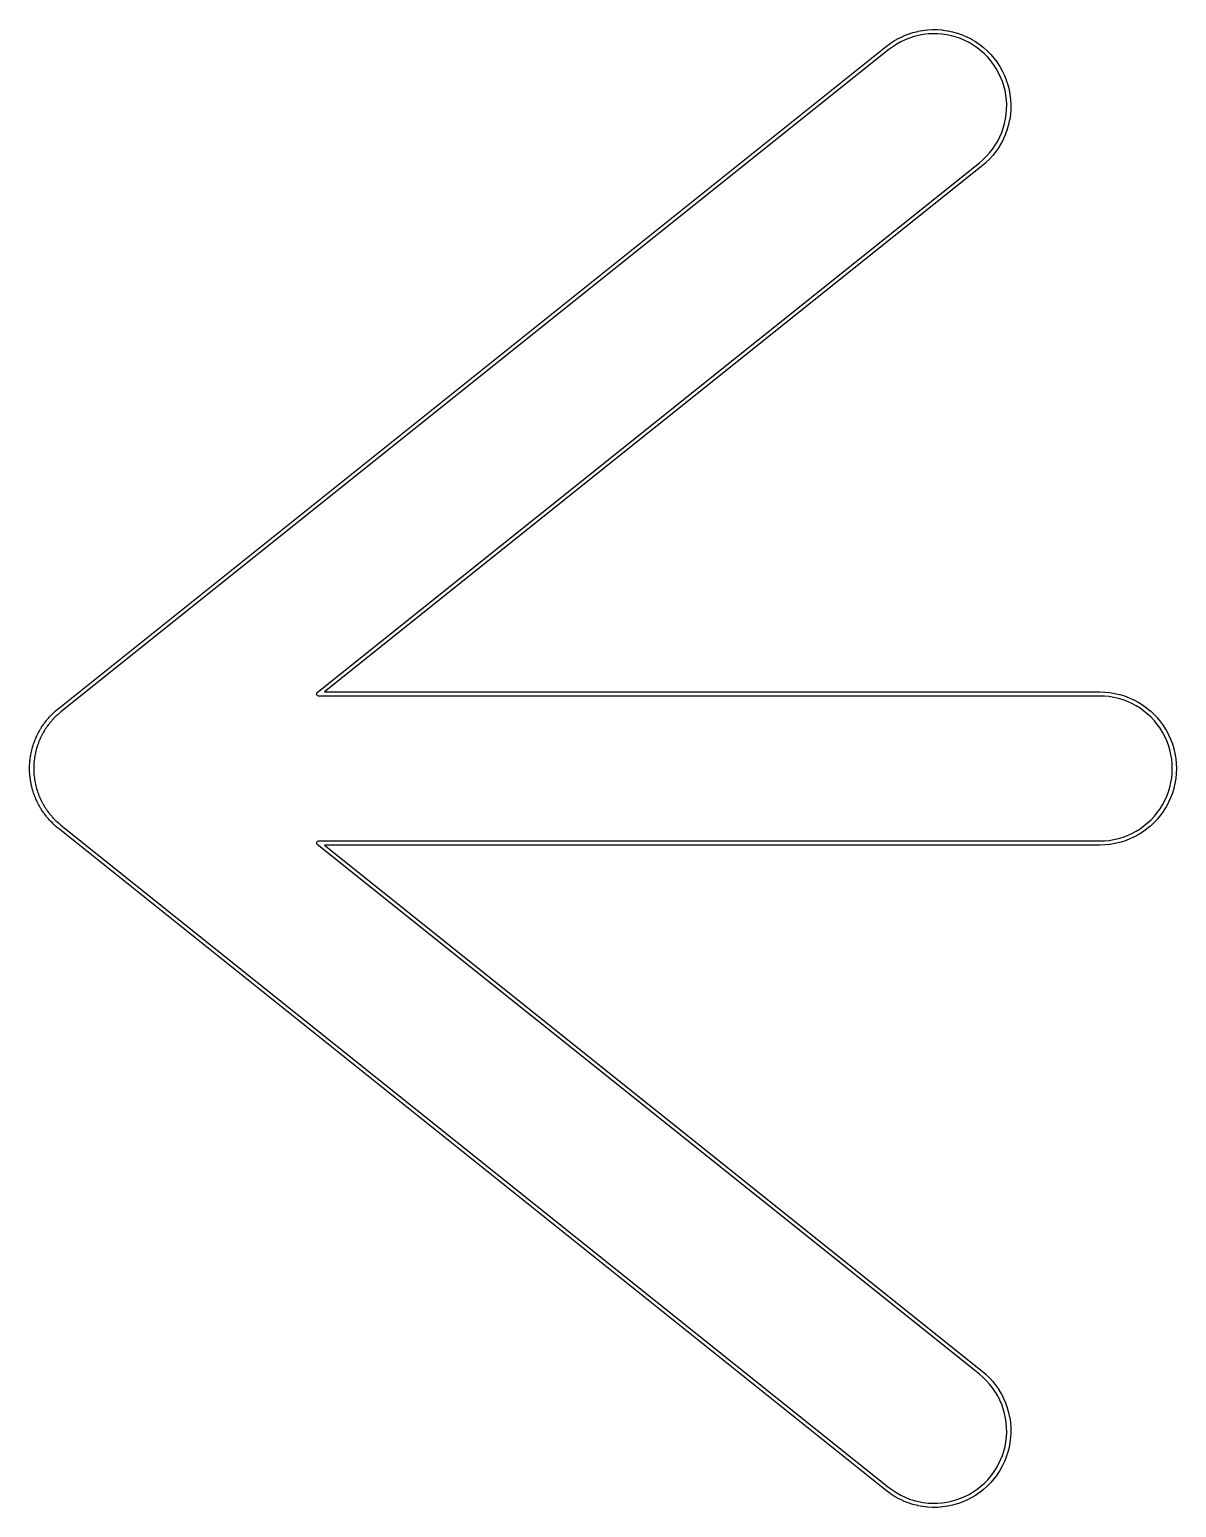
# Model space of a CAD drawing. Header units: inches. Extents: x 0.4 to 11.3, y -7.9 to -0.4.
# Drawn here: x 1.9534 to 2.226, y -2.9906 to -2.6393 of the extents above; entities that cross this region are included whole.
import ezdxf

# ---------------------------------------------------------------- set-up
doc = ezdxf.new("R2010")
doc.units = ezdxf.units.IN
doc.header["$MEASUREMENT"] = 0
doc.layers.add('Translucent', color=161, linetype='CONTINUOUS', true_color=0x5994dc)

msp = doc.modelspace()

# ---------------------------------------------------------------- linework, layer by layer
at = {"layer": 'Translucent', "linetype": 'CONTINUOUS'}
for p, q in [((2.158, -2.64254), (2.15897, -2.64191)), ((2.15897, -2.64191), (2.15899, -2.6419)), ((2.15899, -2.6419), (2.159, -2.64189)), ((2.159, -2.64189), (2.16001, -2.64132)), ((2.16048, -2.64219), (2.15949, -2.64274)), ((2.16001, -2.64132), (2.16002, -2.64132)), ((2.16002, -2.64132), (2.16004, -2.64131)), ((2.16004, -2.64131), (2.16108, -2.64081)), ((2.16149, -2.6417), (2.16048, -2.64219)), ((2.16108, -2.64081), (2.1611, -2.6408)), ((2.1611, -2.6408), (2.16111, -2.6408)), ((2.16111, -2.6408), (2.16219, -2.64037)), ((2.16254, -2.64129), (2.16149, -2.6417)), ((2.16219, -2.64037), (2.16221, -2.64036)), ((2.16221, -2.64036), (2.16222, -2.64035)), ((2.16222, -2.64035), (2.16332, -2.64)), ((2.16361, -2.64094), (2.16254, -2.64129)), ((2.16332, -2.64), (2.16334, -2.63999)), ((2.16334, -2.63999), (2.16335, -2.63999)), ((2.16335, -2.63999), (2.16448, -2.6397)), ((2.1647, -2.64066), (2.16361, -2.64094)), ((2.16448, -2.6397), (2.16449, -2.6397)), ((2.16449, -2.6397), (2.16451, -2.63969)), ((2.16451, -2.63969), (2.16565, -2.63948)), ((2.16581, -2.64045), (2.1647, -2.64066)), ((2.16565, -2.63948), (2.16566, -2.63948)), ((2.16566, -2.63948), (2.16568, -2.63948)), ((2.16568, -2.63948), (2.16683, -2.63934)), ((2.16693, -2.64032), (2.16581, -2.64045)), ((2.16683, -2.63934), (2.16685, -2.63934)), ((2.16685, -2.63934), (2.16686, -2.63934)), ((2.16686, -2.63934), (2.16802, -2.63928)), ((2.16806, -2.64026), (2.16693, -2.64032)), ((2.16802, -2.63928), (2.16804, -2.63928)), ((2.16804, -2.63928), (2.16805, -2.63928)), ((2.16805, -2.63928), (2.16921, -2.63929)), ((2.16918, -2.64027), (2.16806, -2.64026)), ((2.17031, -2.64036), (2.16918, -2.64027)), ((2.16921, -2.63929), (2.16923, -2.63929)), ((2.16923, -2.63929), (2.16924, -2.63929)), ((2.16924, -2.63929), (2.1704, -2.63938)), ((2.17142, -2.64052), (2.17031, -2.64036)), ((2.1704, -2.63938), (2.17042, -2.63939)), ((2.17042, -2.63939), (2.17043, -2.63939)), ((2.17043, -2.63939), (2.17158, -2.63955)), ((2.17253, -2.64076), (2.17142, -2.64052)), ((2.17158, -2.63955), (2.1716, -2.63956)), ((2.1716, -2.63956), (2.17161, -2.63956)), ((2.17161, -2.63956), (2.17275, -2.6398)), ((2.17361, -2.64106), (2.17253, -2.64076)), ((2.17275, -2.6398), (2.17276, -2.6398)), ((2.17276, -2.6398), (2.17278, -2.6398)), ((2.17278, -2.6398), (2.17389, -2.64012)), ((2.17467, -2.64144), (2.17361, -2.64106)), ((2.17389, -2.64012), (2.17391, -2.64013)), ((2.17391, -2.64013), (2.17392, -2.64013)), ((2.17392, -2.64013), (2.17502, -2.64051)), ((2.17571, -2.64188), (2.17467, -2.64144)), ((2.17502, -2.64051), (2.17503, -2.64052)), ((2.17503, -2.64052), (2.17505, -2.64053)), ((2.17505, -2.64053), (2.17611, -2.64098)), ((2.17671, -2.64239), (2.17571, -2.64188)), ((2.17611, -2.64098), (2.17613, -2.64099)), ((2.17613, -2.64099), (2.17614, -2.641)), ((2.17614, -2.641), (2.17717, -2.64152)), ((2.17717, -2.64152), (2.17719, -2.64153)), ((2.17719, -2.64153), (2.1772, -2.64154)), ((2.1772, -2.64154), (2.1782, -2.64213)), ((2.1782, -2.64213), (2.17821, -2.64214)), ((2.17821, -2.64214), (2.17823, -2.64215)), ((2.17823, -2.64215), (2.17918, -2.6428)), ((1.96018, -2.80074), (2.15703, -2.64326)), ((2.15764, -2.64403), (1.9608, -2.80151)), ((2.15703, -2.64326), (2.15704, -2.64326)), ((2.15704, -2.64325), (2.15797, -2.64256)), ((2.15704, -2.64326), (2.15704, -2.64325)), ((2.15855, -2.64336), (2.15764, -2.64403)), ((2.15797, -2.64256), (2.15799, -2.64255)), ((2.15799, -2.64255), (2.158, -2.64254)), ((2.15949, -2.64274), (2.15855, -2.64336)), ((2.17768, -2.64297), (2.17671, -2.64239)), ((2.17861, -2.64361), (2.17768, -2.64297)), ((2.1795, -2.6443), (2.17861, -2.64361)), ((2.17918, -2.6428), (2.17919, -2.64282)), ((2.17919, -2.64282), (2.17921, -2.64282)), ((2.17921, -2.64282), (2.18012, -2.64354)), ((2.18034, -2.64506), (2.1795, -2.6443)), ((2.18012, -2.64354), (2.18013, -2.64355)), ((2.18013, -2.64355), (2.18014, -2.64356)), ((2.18014, -2.64356), (2.18101, -2.64434)), ((2.18112, -2.64586), (2.18034, -2.64506)), ((2.18101, -2.64434), (2.18102, -2.64435)), ((2.18102, -2.64435), (2.18103, -2.64436)), ((2.18103, -2.64436), (2.18184, -2.64519)), ((2.18184, -2.64519), (2.18185, -2.6452)), ((2.18185, -2.6452), (2.18186, -2.64521)), ((2.18186, -2.64521), (2.18261, -2.64609)), ((2.18186, -2.64672), (2.18112, -2.64586)), ((2.18253, -2.64762), (2.18186, -2.64672)), ((2.18314, -2.64857), (2.18253, -2.64762)), ((2.18261, -2.64609), (2.18262, -2.64611)), ((2.18262, -2.64611), (2.18263, -2.64612)), ((2.18263, -2.64612), (2.18333, -2.64705)), ((2.1837, -2.64955), (2.18314, -2.64857)), ((2.18333, -2.64705), (2.18334, -2.64706)), ((2.18334, -2.64706), (2.18335, -2.64707)), ((2.18335, -2.64707), (2.18398, -2.64804)), ((2.18398, -2.64804), (2.18398, -2.64806)), ((2.18398, -2.64806), (2.184, -2.64807)), ((2.184, -2.64807), (2.18456, -2.64908)), ((2.18456, -2.64908), (2.18457, -2.6491)), ((2.18457, -2.6491), (2.18458, -2.64911)), ((2.18458, -2.64911), (2.18508, -2.65016)), ((2.18418, -2.65057), (2.1837, -2.64955)), ((2.1846, -2.65161), (2.18418, -2.65057)), ((2.18495, -2.65269), (2.1846, -2.65161)), ((2.18523, -2.65378), (2.18495, -2.65269)), ((2.18508, -2.65016), (2.18508, -2.65017)), ((2.18508, -2.65017), (2.18509, -2.65019)), ((2.18509, -2.65019), (2.18552, -2.65126)), ((2.18552, -2.65126), (2.18552, -2.65128)), ((2.18552, -2.65128), (2.18553, -2.65129)), ((2.18553, -2.65129), (2.18589, -2.6524)), ((2.18589, -2.6524), (2.18589, -2.65241)), ((2.18589, -2.65241), (2.1859, -2.65243)), ((2.1859, -2.65243), (2.18619, -2.65355)), ((2.18543, -2.65489), (2.18523, -2.65378)), ((2.18557, -2.65601), (2.18543, -2.65489)), ((2.18563, -2.65713), (2.18557, -2.65601)), ((2.18619, -2.65355), (2.18619, -2.65357)), ((2.18619, -2.65357), (2.18619, -2.65358)), ((2.18619, -2.65358), (2.1864, -2.65472)), ((2.1864, -2.65472), (2.1864, -2.65474)), ((2.1864, -2.65474), (2.18641, -2.65475)), ((2.18641, -2.65475), (2.18655, -2.65591)), ((2.18655, -2.65591), (2.18654, -2.65592)), ((2.18654, -2.65592), (2.18655, -2.65594)), ((2.18655, -2.65594), (2.18661, -2.6571)), ((2.18536, -2.6605), (2.18552, -2.65938)), ((2.18552, -2.65938), (2.18561, -2.65826)), ((2.18561, -2.65826), (2.18563, -2.65713)), ((2.1865, -2.65951), (2.18634, -2.66065)), ((2.18659, -2.65832), (2.1865, -2.65948)), ((2.1865, -2.65948), (2.1865, -2.65949)), ((2.1865, -2.65949), (2.1865, -2.65951)), ((2.1866, -2.65829), (2.18659, -2.6583)), ((2.18659, -2.6583), (2.18659, -2.65832)), ((2.18661, -2.65713), (2.1866, -2.65829)), ((2.18661, -2.6571), (2.18661, -2.65711)), ((2.18661, -2.65711), (2.18661, -2.65713)), ((2.18445, -2.66375), (2.18482, -2.66269)), ((2.18482, -2.66269), (2.18513, -2.6616)), ((2.18513, -2.6616), (2.18536, -2.6605)), ((2.18576, -2.663), (2.18537, -2.66409)), ((2.18577, -2.66297), (2.18576, -2.66298)), ((2.18576, -2.66298), (2.18576, -2.663)), ((2.18608, -2.66185), (2.18577, -2.66297)), ((2.18609, -2.66182), (2.18608, -2.66184)), ((2.18608, -2.66184), (2.18608, -2.66185)), ((2.18633, -2.66069), (2.18609, -2.66182)), ((2.18634, -2.66065), (2.18633, -2.66067)), ((2.18633, -2.66067), (2.18633, -2.66069)), ((2.18228, -2.66769), (2.18292, -2.66676)), ((2.18292, -2.66676), (2.18349, -2.66579)), ((2.18349, -2.66579), (2.184, -2.66478)), ((2.18435, -2.66628), (2.18376, -2.66727)), ((2.184, -2.66478), (2.18445, -2.66375)), ((2.18436, -2.66625), (2.18435, -2.66626)), ((2.18435, -2.66626), (2.18435, -2.66628)), ((2.18489, -2.66522), (2.18436, -2.66625)), ((2.1849, -2.66519), (2.18489, -2.6652)), ((2.18489, -2.6652), (2.18489, -2.66522)), ((2.18536, -2.66412), (2.1849, -2.66519)), ((2.18537, -2.66409), (2.18536, -2.66411)), ((2.18536, -2.66411), (2.18536, -2.66412)), ((2.17916, -2.67094), (2.18002, -2.6702)), ((2.18002, -2.6702), (2.18083, -2.66941)), ((2.18153, -2.6701), (2.1807, -2.67091)), ((2.18083, -2.66941), (2.18158, -2.66857)), ((2.18154, -2.67009), (2.18153, -2.6701)), ((2.18155, -2.67008), (2.18154, -2.67009)), ((2.18233, -2.66922), (2.18155, -2.67008)), ((2.18158, -2.66857), (2.18228, -2.66769)), ((2.18235, -2.66919), (2.18233, -2.6692)), ((2.18233, -2.6692), (2.18233, -2.66922)), ((2.18306, -2.66828), (2.18235, -2.66919)), ((2.18307, -2.66827), (2.18306, -2.66828)), ((2.18308, -2.66826), (2.18307, -2.66827)), ((2.18374, -2.6673), (2.18308, -2.66826)), ((2.18376, -2.66727), (2.18374, -2.66729)), ((2.18374, -2.66729), (2.18374, -2.6673)), ((2.02175, -2.79686), (2.17916, -2.67094)), ((2.17978, -2.6717), (2.02346, -2.79675)), ((2.17979, -2.67169), (2.17978, -2.6717)), ((2.18067, -2.67094), (2.17979, -2.67169)), ((2.17979, -2.67169), (2.17979, -2.67169)), ((2.18068, -2.67092), (2.18067, -2.67094)), ((2.1807, -2.67091), (2.18068, -2.67092)), ((2.02163, -2.79701), (2.02175, -2.79686)), ((2.02346, -2.79675), (2.20778, -2.79675)), ((2.20778, -2.79675), (2.20778, -2.79675)), ((2.20778, -2.79675), (2.20779, -2.79675)), ((2.20779, -2.79675), (2.20895, -2.79679)), ((2.20895, -2.79679), (2.20897, -2.79679)), ((2.20897, -2.79679), (2.20898, -2.79679)), ((2.20898, -2.79679), (2.21014, -2.79691)), ((2.21014, -2.79691), (2.21015, -2.79691)), ((2.21015, -2.79691), (2.21017, -2.79691)), ((2.21017, -2.79691), (2.21131, -2.7971)), ((2.02159, -2.79738), (2.02161, -2.79722)), ((2.02161, -2.7974), (2.02159, -2.79738)), ((2.02161, -2.79706), (2.02163, -2.79704)), ((2.02161, -2.79722), (2.02161, -2.79706)), ((2.02161, -2.79743), (2.02161, -2.7974)), ((2.02172, -2.79755), (2.02161, -2.79743)), ((2.02163, -2.79704), (2.02163, -2.79701)), ((2.02182, -2.79768), (2.02172, -2.79755)), ((2.02185, -2.79768), (2.02182, -2.79768)), ((2.02187, -2.7977), (2.02185, -2.79768)), ((2.02206, -2.79774), (2.02187, -2.7977)), ((2.20777, -2.79774), (2.02206, -2.79774)), ((2.2089, -2.79777), (2.20777, -2.79774)), ((2.21002, -2.79788), (2.2089, -2.79777)), ((2.21114, -2.79807), (2.21002, -2.79788)), ((2.21223, -2.79832), (2.21114, -2.79807)), ((2.21131, -2.7971), (2.21133, -2.7971)), ((2.21133, -2.7971), (2.21134, -2.79711)), ((2.21134, -2.79711), (2.21247, -2.79737)), ((2.21331, -2.79865), (2.21223, -2.79832)), ((2.21247, -2.79737), (2.21249, -2.79738)), ((2.21249, -2.79738), (2.2125, -2.79738)), ((2.2125, -2.79738), (2.21361, -2.79771)), ((2.21437, -2.79905), (2.21331, -2.79865)), ((2.21361, -2.79771), (2.21363, -2.79772)), ((2.21363, -2.79772), (2.21364, -2.79772)), ((2.21364, -2.79772), (2.21473, -2.79813)), ((2.21539, -2.79951), (2.21437, -2.79905)), ((2.21473, -2.79813), (2.21474, -2.79814)), ((2.21474, -2.79814), (2.21476, -2.79814)), ((2.21476, -2.79814), (2.21581, -2.79862)), ((2.21639, -2.80004), (2.21539, -2.79951)), ((2.21581, -2.79862), (2.21583, -2.79863)), ((2.21583, -2.79863), (2.21584, -2.79864)), ((2.21584, -2.79864), (2.21687, -2.79918)), ((2.21735, -2.80064), (2.21639, -2.80004)), ((2.21687, -2.79918), (2.21688, -2.79919)), ((2.21688, -2.79919), (2.21689, -2.7992)), ((2.21689, -2.7992), (2.21788, -2.79981)), ((2.21788, -2.79981), (2.21789, -2.79982)), ((2.21789, -2.79982), (2.21791, -2.79983)), ((2.21791, -2.79983), (2.21885, -2.80051)), ((1.9569, -2.80416), (1.95712, -2.80388)), ((1.95712, -2.80388), (1.95733, -2.8036)), ((1.95733, -2.8036), (1.95734, -2.80359)), ((1.95734, -2.80359), (1.95735, -2.80357)), ((1.95735, -2.80357), (1.95748, -2.80341)), ((1.95748, -2.80341), (1.95761, -2.80325)), ((1.95761, -2.80325), (1.95763, -2.80324)), ((1.95763, -2.80324), (1.95764, -2.80322)), ((1.95764, -2.80322), (1.95787, -2.80296)), ((1.95787, -2.80296), (1.9581, -2.80269)), ((1.9581, -2.80269), (1.95811, -2.80268)), ((1.95811, -2.80268), (1.95812, -2.80267)), ((1.95812, -2.80267), (1.95827, -2.80252)), ((1.95838, -2.80387), (1.95825, -2.80403)), ((1.95827, -2.80252), (1.95841, -2.80236)), ((1.95861, -2.80361), (1.95838, -2.80387)), ((1.95841, -2.80236), (1.95842, -2.80235)), ((1.95842, -2.80235), (1.95843, -2.80234)), ((1.95843, -2.80234), (1.95868, -2.80209)), ((1.95862, -2.8036), (1.95861, -2.80361)), ((1.95861, -2.80361), (1.95861, -2.80361)), ((1.95884, -2.80334), (1.95862, -2.8036)), ((1.95868, -2.80209), (1.95893, -2.80184)), ((1.95898, -2.8032), (1.95884, -2.80334)), ((1.95893, -2.80184), (1.95894, -2.80183)), ((1.95894, -2.80183), (1.95895, -2.80182)), ((1.95895, -2.80182), (1.95911, -2.80167)), ((1.95899, -2.80319), (1.95898, -2.8032)), ((1.95913, -2.80303), (1.95899, -2.80318)), ((1.95899, -2.80318), (1.95899, -2.80319)), ((1.95911, -2.80167), (1.95926, -2.80153)), ((1.95938, -2.80279), (1.95913, -2.80303)), ((1.95926, -2.80153), (1.95928, -2.80152)), ((1.95928, -2.80152), (1.95929, -2.80151)), ((1.95929, -2.80151), (1.95955, -2.80128)), ((1.95939, -2.80278), (1.95938, -2.80279)), ((1.95938, -2.80279), (1.95938, -2.80279)), ((1.95962, -2.80254), (1.95939, -2.80278)), ((1.95955, -2.80128), (1.95982, -2.80104)), ((1.95978, -2.8024), (1.95962, -2.80254)), ((1.95979, -2.80239), (1.95978, -2.80239)), ((1.95978, -2.80239), (1.95978, -2.8024)), ((1.95994, -2.80224), (1.95979, -2.80239)), ((1.95982, -2.80104), (1.95983, -2.80103)), ((1.95983, -2.80103), (1.95984, -2.80102)), ((1.95984, -2.80102), (1.96001, -2.80089)), ((1.9602, -2.80202), (1.95994, -2.80224)), ((1.96001, -2.80089), (1.96017, -2.80075)), ((1.96017, -2.80075), (1.96018, -2.80074)), ((1.96017, -2.80075), (1.96017, -2.80075)), ((1.96021, -2.80201), (1.9602, -2.80202)), ((1.9602, -2.80202), (1.9602, -2.80202)), ((1.96046, -2.80178), (1.96021, -2.80201)), ((1.96062, -2.80166), (1.96046, -2.80178)), ((1.96063, -2.80165), (1.96062, -2.80166)), ((1.96064, -2.80164), (1.96063, -2.80165)), ((1.9608, -2.80151), (1.96064, -2.80164)), ((2.21826, -2.8013), (2.21735, -2.80064)), ((2.21913, -2.80201), (2.21826, -2.8013)), ((2.21885, -2.80051), (2.21886, -2.80052)), ((2.21886, -2.80052), (2.21887, -2.80052)), ((2.21887, -2.80052), (2.21977, -2.80126)), ((2.21995, -2.80278), (2.21913, -2.80201)), ((2.21977, -2.80126), (2.21978, -2.80127)), ((2.21978, -2.80127), (2.21979, -2.80128)), ((2.21979, -2.80128), (2.22064, -2.80207)), ((2.22073, -2.8036), (2.21995, -2.80278)), ((2.22064, -2.80207), (2.22065, -2.80209)), ((2.22065, -2.80209), (2.22066, -2.8021)), ((2.22066, -2.8021), (2.22145, -2.80294)), ((2.22144, -2.80448), (2.22073, -2.8036)), ((2.22145, -2.80294), (2.22146, -2.80296)), ((2.22146, -2.80296), (2.22148, -2.80297)), ((2.22148, -2.80297), (2.22221, -2.80386)), ((2.22221, -2.80386), (2.22222, -2.80388)), ((2.22222, -2.80388), (2.22223, -2.80389)), ((2.22223, -2.80389), (2.22291, -2.80483)), ((1.95488, -2.80764), (1.95498, -2.80745)), ((1.95498, -2.80745), (1.95506, -2.80725)), ((1.95506, -2.80725), (1.95507, -2.80724)), ((1.95507, -2.80722), (1.95523, -2.80691)), ((1.95507, -2.80724), (1.95507, -2.80722)), ((1.95523, -2.80691), (1.95538, -2.80659)), ((1.95538, -2.80659), (1.95539, -2.80658)), ((1.95539, -2.80658), (1.9554, -2.80656)), ((1.9554, -2.80656), (1.9555, -2.80638)), ((1.9555, -2.80638), (1.9556, -2.80619)), ((1.9556, -2.80619), (1.95561, -2.80618)), ((1.95561, -2.80616), (1.95579, -2.80586)), ((1.95561, -2.80618), (1.95561, -2.80616)), ((1.95579, -2.80586), (1.95597, -2.80555)), ((1.95611, -2.80735), (1.95596, -2.80766)), ((1.95597, -2.80555), (1.95598, -2.80554)), ((1.95598, -2.80553), (1.9561, -2.80535)), ((1.95598, -2.80554), (1.95598, -2.80553)), ((1.9561, -2.80535), (1.95621, -2.80517)), ((1.95612, -2.80734), (1.95611, -2.80735)), ((1.95611, -2.80735), (1.95611, -2.80735)), ((1.95626, -2.80703), (1.95612, -2.80734)), ((1.95621, -2.80517), (1.95622, -2.80515)), ((1.95622, -2.80514), (1.95642, -2.80485)), ((1.95622, -2.80515), (1.95622, -2.80514)), ((1.95636, -2.80685), (1.95626, -2.80703)), ((1.95637, -2.80684), (1.95636, -2.80685)), ((1.95647, -2.80665), (1.95637, -2.80683)), ((1.95637, -2.80683), (1.95637, -2.80684)), ((1.95642, -2.80485), (1.95661, -2.80455)), ((1.95664, -2.80636), (1.95647, -2.80665)), ((1.95661, -2.80455), (1.95663, -2.80454)), ((1.95663, -2.80453), (1.95676, -2.80436)), ((1.95663, -2.80454), (1.95663, -2.80453)), ((1.95665, -2.80635), (1.95664, -2.80635)), ((1.95664, -2.80635), (1.95664, -2.80636)), ((1.95682, -2.80605), (1.95665, -2.80635)), ((1.95676, -2.80436), (1.95688, -2.80418)), ((1.95693, -2.80588), (1.95682, -2.80605)), ((1.95688, -2.80418), (1.95689, -2.80417)), ((1.95689, -2.80417), (1.9569, -2.80416)), ((1.95694, -2.80586), (1.95693, -2.80587)), ((1.95693, -2.80587), (1.95693, -2.80588)), ((1.95704, -2.80568), (1.95694, -2.80586)), ((1.95724, -2.8054), (1.95704, -2.80568)), ((1.95743, -2.8051), (1.95724, -2.80539)), ((1.95724, -2.80539), (1.95724, -2.8054)), ((1.95724, -2.8054), (1.95724, -2.8054)), ((1.95755, -2.80494), (1.95743, -2.8051)), ((1.95756, -2.80493), (1.95755, -2.80494)), ((1.95768, -2.80475), (1.95756, -2.80492)), ((1.95756, -2.80492), (1.95756, -2.80493)), ((1.95789, -2.80448), (1.95768, -2.80475)), ((1.9579, -2.80448), (1.95789, -2.80448)), ((1.95811, -2.8042), (1.9579, -2.80448)), ((1.9579, -2.80448), (1.9579, -2.80448)), ((1.95824, -2.80404), (1.95811, -2.8042)), ((1.95825, -2.80403), (1.95824, -2.80404)), ((1.95824, -2.80404), (1.95824, -2.80404)), ((2.2221, -2.80539), (2.22144, -2.80448)), ((2.22269, -2.80635), (2.2221, -2.80539)), ((2.22322, -2.80734), (2.22269, -2.80635)), ((2.22291, -2.80483), (2.22291, -2.80485)), ((2.22291, -2.80485), (2.22292, -2.80486)), ((2.22292, -2.80486), (2.22354, -2.80584)), ((2.22369, -2.80837), (2.22322, -2.80734)), ((2.22354, -2.80584), (2.22354, -2.80586)), ((2.22354, -2.80586), (2.22355, -2.80587)), ((2.22355, -2.80587), (2.2241, -2.80689)), ((2.2241, -2.80689), (2.2241, -2.80691)), ((2.2241, -2.80691), (2.22411, -2.80692)), ((2.22411, -2.80692), (2.22459, -2.80798)), ((1.95378, -2.81103), (1.95383, -2.81083)), ((1.95383, -2.81083), (1.95387, -2.81062)), ((1.95387, -2.81062), (1.95388, -2.81061)), ((1.95388, -2.81059), (1.95397, -2.81025)), ((1.95388, -2.81061), (1.95388, -2.81059)), ((1.95397, -2.81025), (1.95406, -2.80991)), ((1.95406, -2.80991), (1.95407, -2.80989)), ((1.95407, -2.80988), (1.95414, -2.80968)), ((1.95407, -2.80989), (1.95407, -2.80988)), ((1.95414, -2.80968), (1.95419, -2.80947)), ((1.95419, -2.80947), (1.9542, -2.80946)), ((1.9542, -2.80944), (1.95432, -2.80911)), ((1.9542, -2.80946), (1.9542, -2.80944)), ((1.95432, -2.80911), (1.95443, -2.80878)), ((1.95443, -2.80878), (1.95444, -2.80876)), ((1.95444, -2.80874), (1.95452, -2.80855)), ((1.95444, -2.80876), (1.95444, -2.80874)), ((1.95452, -2.80855), (1.95459, -2.80835)), ((1.95459, -2.80835), (1.9546, -2.80834)), ((1.9546, -2.80832), (1.95474, -2.80799)), ((1.9546, -2.80834), (1.9546, -2.80832)), ((1.95474, -2.80799), (1.95487, -2.80767)), ((1.95483, -2.81084), (1.95479, -2.81104)), ((1.95492, -2.81051), (1.95483, -2.81084)), ((1.95487, -2.80767), (1.95488, -2.80765)), ((1.95488, -2.80765), (1.95488, -2.80764)), ((1.95493, -2.8105), (1.95492, -2.8105)), ((1.95492, -2.8105), (1.95492, -2.81051)), ((1.95501, -2.81017), (1.95493, -2.8105)), ((1.95507, -2.80997), (1.95501, -2.81017)), ((1.95508, -2.80996), (1.95507, -2.80997)), ((1.95514, -2.80976), (1.95508, -2.80995)), ((1.95508, -2.80995), (1.95508, -2.80996)), ((1.95525, -2.80943), (1.95514, -2.80976)), ((1.95536, -2.80909), (1.95525, -2.80942)), ((1.95525, -2.80942), (1.95525, -2.80943)), ((1.95525, -2.80943), (1.95525, -2.80943)), ((1.95544, -2.8089), (1.95536, -2.80909)), ((1.95551, -2.80869), (1.95544, -2.80889)), ((1.95544, -2.80889), (1.95544, -2.80889)), ((1.95544, -2.80889), (1.95544, -2.8089)), ((1.95565, -2.80838), (1.95551, -2.80869)), ((1.95578, -2.80805), (1.95565, -2.80837)), ((1.95565, -2.80837), (1.95565, -2.80837)), ((1.95565, -2.80837), (1.95565, -2.80838)), ((1.95587, -2.80786), (1.95578, -2.80805)), ((1.95588, -2.80785), (1.95587, -2.80785)), ((1.95587, -2.80785), (1.95587, -2.80786)), ((1.95596, -2.80766), (1.95588, -2.80785)), ((2.22409, -2.80942), (2.22369, -2.80837)), ((2.22441, -2.8105), (2.22409, -2.80942)), ((2.22467, -2.8116), (2.22441, -2.8105)), ((2.22459, -2.80798), (2.2246, -2.80799)), ((2.2246, -2.80799), (2.2246, -2.80801)), ((2.2246, -2.80801), (2.22501, -2.80909)), ((2.22501, -2.80909), (2.22502, -2.80911)), ((2.22502, -2.80911), (2.22502, -2.80912)), ((2.22502, -2.80912), (2.22536, -2.81023)), ((2.22536, -2.81023), (2.22536, -2.81025)), ((2.22536, -2.81025), (2.22537, -2.81026)), ((2.22537, -2.81026), (2.22563, -2.81139)), ((1.95335, -2.81458), (1.95336, -2.81437)), ((1.95336, -2.81415), (1.95337, -2.81414)), ((1.95336, -2.81437), (1.95336, -2.81415)), ((1.95337, -2.81412), (1.95339, -2.81377)), ((1.95337, -2.81414), (1.95337, -2.81412)), ((1.95339, -2.81377), (1.95341, -2.81342)), ((1.95341, -2.81339), (1.95344, -2.81318)), ((1.95342, -2.8134), (1.95341, -2.81339)), ((1.95341, -2.81342), (1.95342, -2.8134)), ((1.95344, -2.81318), (1.95346, -2.81297)), ((1.95346, -2.81293), (1.95351, -2.81258)), ((1.95346, -2.81295), (1.95346, -2.81293)), ((1.95346, -2.81297), (1.95346, -2.81295)), ((1.95351, -2.81258), (1.95355, -2.81223)), ((1.95355, -2.81223), (1.95356, -2.81222)), ((1.95356, -2.8122), (1.9536, -2.812)), ((1.95356, -2.81222), (1.95356, -2.8122)), ((1.9536, -2.812), (1.95363, -2.81179)), ((1.95363, -2.81175), (1.9537, -2.81141)), ((1.95363, -2.81177), (1.95363, -2.81175)), ((1.95363, -2.81179), (1.95363, -2.81177)), ((1.9537, -2.81141), (1.95377, -2.81106)), ((1.95377, -2.81105), (1.95378, -2.81103)), ((1.95377, -2.81106), (1.95377, -2.81105)), ((1.95435, -2.81441), (1.95433, -2.81461)), ((1.95435, -2.81439), (1.95434, -2.8144)), ((1.95434, -2.8144), (1.95435, -2.81441)), ((1.95438, -2.81384), (1.95435, -2.81418)), ((1.95435, -2.81418), (1.95435, -2.81439)), ((1.95438, -2.81383), (1.95437, -2.81383)), ((1.95437, -2.81383), (1.95438, -2.81384)), ((1.95439, -2.81349), (1.95438, -2.81383)), ((1.95442, -2.81328), (1.95439, -2.81349)), ((1.95444, -2.81306), (1.95442, -2.81326)), ((1.95442, -2.81326), (1.95442, -2.81327)), ((1.95442, -2.81327), (1.95442, -2.81328)), ((1.95449, -2.81272), (1.95444, -2.81306)), ((1.95449, -2.81271), (1.95448, -2.81271)), ((1.95448, -2.81271), (1.95449, -2.81272)), ((1.95453, -2.81237), (1.95449, -2.81271)), ((1.95456, -2.81217), (1.95453, -2.81237)), ((1.95457, -2.81215), (1.95456, -2.81216)), ((1.95456, -2.81216), (1.95456, -2.81217)), ((1.9546, -2.81194), (1.95457, -2.81215)), ((1.95467, -2.81161), (1.9546, -2.81194)), ((1.95473, -2.81126), (1.95467, -2.8116)), ((1.95467, -2.8116), (1.95467, -2.8116)), ((1.95467, -2.8116), (1.95467, -2.81161)), ((1.95478, -2.81106), (1.95473, -2.81126)), ((1.95479, -2.81104), (1.95478, -2.81105)), ((1.95478, -2.81105), (1.95478, -2.81106)), ((2.22485, -2.81271), (2.22467, -2.8116)), ((2.22496, -2.81383), (2.22485, -2.81271)), ((2.225, -2.81496), (2.22496, -2.81383)), ((2.22563, -2.81139), (2.22563, -2.81141)), ((2.22563, -2.81141), (2.22564, -2.81142)), ((2.22564, -2.81142), (2.22583, -2.81257)), ((2.22583, -2.81257), (2.22583, -2.81258)), ((2.22583, -2.81258), (2.22583, -2.8126)), ((2.22583, -2.8126), (2.22594, -2.81375)), ((2.22594, -2.81375), (2.22594, -2.81377)), ((2.22594, -2.81377), (2.22595, -2.81379)), ((2.22595, -2.81379), (2.22598, -2.81494)), ((1.95335, -2.81459), (1.95335, -2.81458)), ((1.95335, -2.81461), (1.95335, -2.81459)), ((1.95335, -2.81496), (1.95335, -2.81461)), ((1.95335, -2.81531), (1.95335, -2.81496)), ((1.95335, -2.81533), (1.95335, -2.81531)), ((1.95335, -2.81535), (1.95335, -2.81533)), ((1.95336, -2.81556), (1.95335, -2.81535)), ((1.95336, -2.81577), (1.95336, -2.81556)), ((1.95337, -2.81578), (1.95336, -2.81577)), ((1.95337, -2.8158), (1.95337, -2.81578)), ((1.95339, -2.81615), (1.95337, -2.8158)), ((1.95341, -2.8165), (1.95339, -2.81615)), ((1.95342, -2.81652), (1.95341, -2.8165)), ((1.95341, -2.81654), (1.95342, -2.81652)), ((1.95344, -2.81674), (1.95341, -2.81654)), ((1.95346, -2.81696), (1.95344, -2.81674)), ((1.95346, -2.81697), (1.95346, -2.81696)), ((1.95346, -2.81699), (1.95346, -2.81697)), ((1.95351, -2.81734), (1.95346, -2.81699)), ((1.95355, -2.81769), (1.95351, -2.81734)), ((1.95356, -2.8177), (1.95355, -2.81769)), ((1.95356, -2.81772), (1.95356, -2.8177)), ((1.9536, -2.81793), (1.95356, -2.81772)), ((1.95363, -2.81813), (1.9536, -2.81793)), ((1.95433, -2.81461), (1.95434, -2.81495)), ((1.95434, -2.81497), (1.95433, -2.81531)), ((1.95433, -2.81531), (1.95435, -2.81551)), ((1.95434, -2.81495), (1.95434, -2.81496)), ((1.95434, -2.81496), (1.95434, -2.81497)), ((1.95435, -2.81551), (1.95434, -2.81552)), ((1.95434, -2.81552), (1.95435, -2.81553)), ((1.95435, -2.81553), (1.95435, -2.81574)), ((1.95435, -2.81574), (1.95438, -2.81608)), ((1.95438, -2.81608), (1.95437, -2.81609)), ((1.95437, -2.81609), (1.95438, -2.81609)), ((1.95438, -2.81609), (1.95439, -2.81643)), ((1.95439, -2.81643), (1.95442, -2.81664)), ((1.95442, -2.81664), (1.95442, -2.81665)), ((1.95442, -2.81665), (1.95442, -2.81666)), ((1.95442, -2.81666), (1.95444, -2.81686)), ((1.95444, -2.81686), (1.95449, -2.8172)), ((1.95449, -2.8172), (1.95448, -2.81721)), ((1.95448, -2.81721), (1.95449, -2.81721)), ((1.95449, -2.81721), (1.95453, -2.81755)), ((1.95453, -2.81755), (1.95456, -2.81776)), ((1.95456, -2.81776), (1.95456, -2.81777)), ((1.95456, -2.81777), (1.95457, -2.81778)), ((1.95457, -2.81778), (1.9546, -2.81798)), ((1.9546, -2.81798), (1.95467, -2.81831)), ((2.22467, -2.81832), (2.22485, -2.81721)), ((2.22485, -2.81721), (2.22496, -2.81609)), ((2.22496, -2.81609), (2.225, -2.81496)), ((2.22583, -2.81735), (2.22564, -2.8185)), ((2.22594, -2.81617), (2.22583, -2.81732)), ((2.22583, -2.81732), (2.22583, -2.81734)), ((2.22583, -2.81734), (2.22583, -2.81735)), ((2.22595, -2.81614), (2.22594, -2.81615)), ((2.22594, -2.81615), (2.22594, -2.81617)), ((2.22598, -2.81498), (2.22595, -2.81614)), ((2.22598, -2.81494), (2.22598, -2.81496)), ((2.22598, -2.81496), (2.22598, -2.81498)), ((1.95363, -2.81815), (1.95363, -2.81813)), ((1.95363, -2.81817), (1.95363, -2.81815)), ((1.9537, -2.81851), (1.95363, -2.81817)), ((1.95377, -2.81886), (1.9537, -2.81851)), ((1.95377, -2.81887), (1.95377, -2.81886)), ((1.95378, -2.81889), (1.95377, -2.81887)), ((1.95383, -2.81909), (1.95378, -2.81889)), ((1.95387, -2.8193), (1.95383, -2.81909)), ((1.95388, -2.81932), (1.95387, -2.8193)), ((1.95388, -2.81933), (1.95388, -2.81932)), ((1.95397, -2.81967), (1.95388, -2.81933)), ((1.95406, -2.82001), (1.95397, -2.81967)), ((1.95407, -2.82003), (1.95406, -2.82001)), ((1.95407, -2.82004), (1.95407, -2.82003)), ((1.95414, -2.82024), (1.95407, -2.82004)), ((1.95419, -2.82045), (1.95414, -2.82024)), ((1.9542, -2.82046), (1.95419, -2.82045)), ((1.9542, -2.82048), (1.9542, -2.82046)), ((1.95432, -2.82081), (1.9542, -2.82048)), ((1.95443, -2.82115), (1.95432, -2.82081)), ((1.95444, -2.82116), (1.95443, -2.82115)), ((1.95444, -2.82118), (1.95444, -2.82116)), ((1.95452, -2.82137), (1.95444, -2.82118)), ((1.95459, -2.82157), (1.95452, -2.82137)), ((1.95467, -2.81831), (1.95467, -2.81832)), ((1.95467, -2.81832), (1.95467, -2.81833)), ((1.95467, -2.81833), (1.95473, -2.81866)), ((1.95473, -2.81866), (1.95478, -2.81886)), ((1.95478, -2.81886), (1.95478, -2.81887)), ((1.95478, -2.81887), (1.95479, -2.81888)), ((1.95479, -2.81888), (1.95483, -2.81908)), ((1.95483, -2.81908), (1.95492, -2.81941)), ((1.95492, -2.81941), (1.95492, -2.81942)), ((1.95492, -2.81942), (1.95493, -2.81942)), ((1.95493, -2.81942), (1.95501, -2.81975)), ((1.95501, -2.81975), (1.95507, -2.81995)), ((1.95507, -2.81995), (1.95508, -2.81996)), ((1.95508, -2.81996), (1.95508, -2.81997)), ((1.95508, -2.81997), (1.95514, -2.82017)), ((1.95514, -2.82017), (1.95525, -2.82049)), ((1.95525, -2.82049), (1.95525, -2.82049)), ((1.95525, -2.82049), (1.95525, -2.8205)), ((1.95525, -2.8205), (1.95536, -2.82083)), ((1.95536, -2.82083), (1.95544, -2.82102)), ((1.95544, -2.82102), (1.95544, -2.82103)), ((1.95544, -2.82103), (1.95544, -2.82104)), ((1.95544, -2.82104), (1.95551, -2.82123)), ((1.95551, -2.82123), (1.95565, -2.82154)), ((2.22369, -2.82155), (2.22409, -2.8205)), ((2.22409, -2.8205), (2.22441, -2.81942)), ((2.22441, -2.81942), (2.22467, -2.81832)), ((2.22501, -2.82083), (2.2246, -2.82191)), ((2.22502, -2.82081), (2.22501, -2.82083)), ((2.22536, -2.81969), (2.22502, -2.8208)), ((2.22502, -2.8208), (2.22502, -2.82081)), ((2.22537, -2.81966), (2.22536, -2.81967)), ((2.22536, -2.81967), (2.22536, -2.81969)), ((2.22563, -2.81853), (2.22537, -2.81966)), ((2.22564, -2.8185), (2.22563, -2.81851)), ((2.22563, -2.81851), (2.22563, -2.81853)), ((1.9546, -2.82159), (1.95459, -2.82157)), ((1.9546, -2.8216), (1.9546, -2.82159)), ((1.95474, -2.82193), (1.9546, -2.8216)), ((1.95487, -2.82225), (1.95474, -2.82193)), ((1.95488, -2.82227), (1.95487, -2.82225)), ((1.95488, -2.82228), (1.95488, -2.82227)), ((1.95497, -2.82247), (1.95488, -2.82228)), ((1.95506, -2.82267), (1.95497, -2.82247)), ((1.95507, -2.82268), (1.95506, -2.82267)), ((1.95507, -2.8227), (1.95507, -2.82268)), ((1.95523, -2.82301), (1.95507, -2.8227)), ((1.95538, -2.82333), (1.95523, -2.82301)), ((1.95539, -2.82334), (1.95538, -2.82333)), ((1.9554, -2.82336), (1.95539, -2.82334)), ((1.9555, -2.82354), (1.9554, -2.82336)), ((1.9556, -2.82373), (1.9555, -2.82354)), ((1.95561, -2.82374), (1.9556, -2.82373)), ((1.95561, -2.82376), (1.95561, -2.82374)), ((1.95579, -2.82406), (1.95561, -2.82376)), ((1.95565, -2.82154), (1.95565, -2.82155)), ((1.95565, -2.82155), (1.95565, -2.82155)), ((1.95565, -2.82155), (1.95578, -2.82187)), ((1.95578, -2.82187), (1.95587, -2.82206)), ((1.95597, -2.82437), (1.95579, -2.82406)), ((1.95587, -2.82206), (1.95587, -2.82207)), ((1.95587, -2.82207), (1.95588, -2.82208)), ((1.95588, -2.82208), (1.95596, -2.82226)), ((1.95596, -2.82226), (1.95611, -2.82257)), ((1.95598, -2.82438), (1.95597, -2.82437)), ((1.95598, -2.8244), (1.95598, -2.82438)), ((1.9561, -2.82457), (1.95598, -2.8244)), ((1.95621, -2.82475), (1.9561, -2.82457)), ((1.95611, -2.82257), (1.95611, -2.82258)), ((1.95611, -2.82258), (1.95612, -2.82258)), ((1.95612, -2.82258), (1.95626, -2.82289)), ((1.95622, -2.82477), (1.95621, -2.82475)), ((1.95622, -2.82478), (1.95622, -2.82477)), ((1.95642, -2.82507), (1.95622, -2.82478)), ((1.95626, -2.82289), (1.95636, -2.82307)), ((1.95636, -2.82307), (1.95637, -2.82308)), ((1.95637, -2.82308), (1.95637, -2.82309)), ((1.95637, -2.82309), (1.95647, -2.82327)), ((1.95647, -2.82327), (1.95664, -2.82356)), ((1.95664, -2.82356), (1.95664, -2.82357)), ((1.95664, -2.82357), (1.95665, -2.82357)), ((1.95665, -2.82357), (1.95682, -2.82387)), ((1.95682, -2.82387), (1.95693, -2.82404)), ((1.95693, -2.82404), (1.95693, -2.82405)), ((1.95693, -2.82405), (1.95694, -2.82406)), ((1.95694, -2.82406), (1.95704, -2.82424)), ((1.95704, -2.82424), (1.95724, -2.82452)), ((1.95724, -2.82452), (1.95724, -2.82453)), ((1.95724, -2.82453), (1.95724, -2.82453)), ((1.95724, -2.82453), (1.95743, -2.82482)), ((1.95743, -2.82482), (1.95755, -2.82498)), ((1.95755, -2.82498), (1.95756, -2.82499)), ((1.95756, -2.82499), (1.95756, -2.825)), ((1.95756, -2.825), (1.95768, -2.82517)), ((2.22144, -2.82545), (2.2221, -2.82453)), ((2.2221, -2.82453), (2.22269, -2.82357)), ((2.22269, -2.82357), (2.22322, -2.82258)), ((2.22354, -2.82408), (2.22292, -2.82506)), ((2.22322, -2.82258), (2.22369, -2.82155)), ((2.22355, -2.82405), (2.22354, -2.82406)), ((2.22354, -2.82406), (2.22354, -2.82408)), ((2.2241, -2.82303), (2.22355, -2.82405)), ((2.22411, -2.823), (2.2241, -2.82301)), ((2.2241, -2.82301), (2.2241, -2.82303)), ((2.22459, -2.82194), (2.22411, -2.823)), ((2.2246, -2.82193), (2.22459, -2.82194)), ((2.2246, -2.82191), (2.2246, -2.82193)), ((1.95661, -2.82537), (1.95642, -2.82507)), ((1.95663, -2.82538), (1.95661, -2.82537)), ((1.95663, -2.82539), (1.95663, -2.82538)), ((1.95676, -2.82556), (1.95663, -2.82539)), ((1.95688, -2.82574), (1.95676, -2.82556)), ((1.95689, -2.82575), (1.95688, -2.82574)), ((1.9569, -2.82576), (1.95689, -2.82575)), ((1.95712, -2.82604), (1.9569, -2.82576)), ((1.95733, -2.82632), (1.95712, -2.82604)), ((1.95734, -2.82633), (1.95733, -2.82632)), ((1.95735, -2.82635), (1.95734, -2.82633)), ((1.95748, -2.82651), (1.95735, -2.82635)), ((1.95761, -2.82667), (1.95748, -2.82651)), ((1.95763, -2.82668), (1.95761, -2.82667)), ((1.95764, -2.8267), (1.95763, -2.82668)), ((1.95787, -2.82696), (1.95764, -2.8267)), ((1.95768, -2.82517), (1.95789, -2.82544)), ((1.9581, -2.82723), (1.95787, -2.82696)), ((1.95789, -2.82544), (1.9579, -2.82544)), ((1.9579, -2.82544), (1.9579, -2.82545)), ((1.9579, -2.82545), (1.95811, -2.82572)), ((1.95811, -2.82724), (1.9581, -2.82723)), ((1.95811, -2.82572), (1.95824, -2.82588)), ((1.95812, -2.82725), (1.95811, -2.82724)), ((1.95827, -2.8274), (1.95812, -2.82725)), ((1.95824, -2.82588), (1.95824, -2.82589)), ((1.95824, -2.82589), (1.95825, -2.82589)), ((1.95825, -2.82589), (1.95838, -2.82605)), ((1.95841, -2.82756), (1.95827, -2.8274)), ((1.95838, -2.82605), (1.95861, -2.82631)), ((1.95842, -2.82757), (1.95841, -2.82756)), ((1.95843, -2.82758), (1.95842, -2.82757)), ((1.95869, -2.82783), (1.95843, -2.82758)), ((1.95861, -2.82631), (1.95861, -2.82631)), ((1.95861, -2.82631), (1.95862, -2.82632)), ((1.95862, -2.82632), (1.95884, -2.82658)), ((1.95893, -2.82808), (1.95869, -2.82783)), ((1.95884, -2.82658), (1.95898, -2.82672)), ((1.95894, -2.82809), (1.95893, -2.82808)), ((1.95895, -2.8281), (1.95894, -2.82809)), ((1.95911, -2.82825), (1.95895, -2.8281)), ((1.95898, -2.82672), (1.95899, -2.82673)), ((1.95899, -2.82673), (1.95899, -2.82674)), ((1.95899, -2.82674), (1.95913, -2.82689)), ((1.95926, -2.82839), (1.95911, -2.82825)), ((1.95913, -2.82689), (1.95938, -2.82713)), ((1.95928, -2.8284), (1.95926, -2.82839)), ((1.95929, -2.82842), (1.95928, -2.8284)), ((1.95955, -2.82864), (1.95929, -2.82842)), ((1.95938, -2.82713), (1.95938, -2.82714)), ((1.95938, -2.82714), (1.95939, -2.82714)), ((1.95939, -2.82714), (1.95962, -2.82738)), ((1.95962, -2.82738), (1.95978, -2.82752)), ((1.95978, -2.82752), (1.95978, -2.82753)), ((1.95978, -2.82753), (1.95979, -2.82753)), ((1.95979, -2.82753), (1.95994, -2.82768)), ((1.95994, -2.82768), (1.9602, -2.8279)), ((1.9602, -2.8279), (1.9602, -2.82791)), ((1.9602, -2.82791), (1.96021, -2.82791)), ((1.96021, -2.82791), (1.96046, -2.82814)), ((1.96046, -2.82814), (1.96062, -2.82826)), ((1.96062, -2.82826), (1.96063, -2.82827)), ((1.96063, -2.82827), (1.96064, -2.82828)), ((1.96064, -2.82828), (1.9608, -2.82842)), ((1.9608, -2.82842), (2.15764, -2.98589)), ((2.21826, -2.82863), (2.21913, -2.82791)), ((2.21913, -2.82791), (2.21995, -2.82714)), ((2.22064, -2.82785), (2.21979, -2.82864)), ((2.21995, -2.82714), (2.22073, -2.82632)), ((2.22065, -2.82783), (2.22064, -2.82785)), ((2.22066, -2.82782), (2.22065, -2.82783)), ((2.22145, -2.82698), (2.22066, -2.82782)), ((2.22073, -2.82632), (2.22144, -2.82545)), ((2.22146, -2.82696), (2.22145, -2.82698)), ((2.22148, -2.82695), (2.22146, -2.82696)), ((2.22221, -2.82606), (2.22148, -2.82695)), ((2.22222, -2.82604), (2.22221, -2.82606)), ((2.22223, -2.82603), (2.22222, -2.82604)), ((2.22291, -2.82509), (2.22223, -2.82603)), ((2.22292, -2.82506), (2.22291, -2.82508)), ((2.22291, -2.82508), (2.22291, -2.82509)), ((1.95982, -2.82888), (1.95955, -2.82864)), ((1.95983, -2.82889), (1.95982, -2.82888)), ((1.95984, -2.8289), (1.95983, -2.82889)), ((1.96001, -2.82903), (1.95984, -2.8289)), ((1.96017, -2.82917), (1.96001, -2.82903)), ((1.96018, -2.82918), (1.96017, -2.82917)), ((1.96017, -2.82917), (1.96017, -2.82917)), ((2.15703, -2.98666), (1.96018, -2.82918)), ((2.2089, -2.83215), (2.21002, -2.83204)), ((2.21002, -2.83204), (2.21114, -2.83185)), ((2.21114, -2.83185), (2.21223, -2.8316)), ((2.21223, -2.8316), (2.21331, -2.83127)), ((2.21331, -2.83127), (2.21437, -2.83087)), ((2.21473, -2.83179), (2.21364, -2.8322)), ((2.21437, -2.83087), (2.21539, -2.83041)), ((2.21474, -2.83178), (2.21473, -2.83179)), ((2.21476, -2.83178), (2.21474, -2.83178)), ((2.21581, -2.8313), (2.21476, -2.83178)), ((2.21539, -2.83041), (2.21639, -2.82988)), ((2.21583, -2.83129), (2.21581, -2.8313)), ((2.21584, -2.83128), (2.21583, -2.83129)), ((2.21687, -2.83074), (2.21584, -2.83128)), ((2.21639, -2.82988), (2.21734, -2.82928)), ((2.21688, -2.83073), (2.21687, -2.83074)), ((2.21689, -2.83072), (2.21688, -2.83073)), ((2.21788, -2.83011), (2.21689, -2.83072)), ((2.21734, -2.82928), (2.21826, -2.82863)), ((2.21789, -2.8301), (2.21788, -2.83011)), ((2.21791, -2.83009), (2.21789, -2.8301)), ((2.21885, -2.82942), (2.21791, -2.83009)), ((2.21886, -2.8294), (2.21885, -2.82942)), ((2.21887, -2.8294), (2.21886, -2.8294)), ((2.21977, -2.82866), (2.21887, -2.8294)), ((2.21978, -2.82865), (2.21977, -2.82866)), ((2.21979, -2.82864), (2.21978, -2.82865)), ((2.02159, -2.83254), (2.02161, -2.83252)), ((2.02161, -2.8327), (2.02159, -2.83254)), ((2.02161, -2.83249), (2.02172, -2.83237)), ((2.02161, -2.83252), (2.02161, -2.83249)), ((2.02161, -2.83287), (2.02161, -2.8327)), ((2.02163, -2.83289), (2.02161, -2.83287)), ((2.02163, -2.83291), (2.02163, -2.83289)), ((2.02175, -2.83306), (2.02163, -2.83291)), ((2.02172, -2.83237), (2.02182, -2.83225)), ((2.17916, -2.95899), (2.02175, -2.83306)), ((2.02182, -2.83225), (2.02185, -2.83224)), ((2.02185, -2.83224), (2.02187, -2.83222)), ((2.02187, -2.83222), (2.02206, -2.83219)), ((2.02206, -2.83219), (2.20777, -2.83219)), ((2.20778, -2.83317), (2.02346, -2.83317)), ((2.02346, -2.83317), (2.17978, -2.95822)), ((2.20777, -2.83219), (2.2089, -2.83215)), ((2.20779, -2.83317), (2.20778, -2.83317)), ((2.20778, -2.83317), (2.20778, -2.83317)), ((2.20895, -2.83313), (2.20779, -2.83317)), ((2.20897, -2.83313), (2.20895, -2.83313)), ((2.20898, -2.83313), (2.20897, -2.83313)), ((2.21014, -2.83302), (2.20898, -2.83313)), ((2.21015, -2.83301), (2.21014, -2.83302)), ((2.21017, -2.83301), (2.21015, -2.83301)), ((2.21131, -2.83282), (2.21017, -2.83301)), ((2.21133, -2.83282), (2.21131, -2.83282)), ((2.21134, -2.83282), (2.21133, -2.83282)), ((2.21247, -2.83255), (2.21134, -2.83282)), ((2.21249, -2.83255), (2.21247, -2.83255)), ((2.2125, -2.83254), (2.21249, -2.83255)), ((2.21361, -2.83221), (2.2125, -2.83254)), ((2.21363, -2.8322), (2.21361, -2.83221)), ((2.21364, -2.8322), (2.21363, -2.8322)), ((2.17978, -2.95822), (2.17979, -2.95823)), ((2.17979, -2.95823), (2.17979, -2.95823)), ((2.17979, -2.95823), (2.18067, -2.95899)), ((2.18002, -2.95972), (2.17916, -2.95899)), ((2.18083, -2.96051), (2.18002, -2.95972)), ((2.18067, -2.95899), (2.18068, -2.959)), ((2.18068, -2.959), (2.1807, -2.95901)), ((2.1807, -2.95901), (2.18153, -2.95982)), ((2.18158, -2.96135), (2.18083, -2.96051)), ((2.18153, -2.95982), (2.18154, -2.95983)), ((2.18154, -2.95983), (2.18155, -2.95984)), ((2.18155, -2.95984), (2.18233, -2.9607)), ((2.18228, -2.96223), (2.18158, -2.96135)), ((2.18233, -2.9607), (2.18233, -2.96072)), ((2.18233, -2.96072), (2.18235, -2.96073)), ((2.18235, -2.96073), (2.18306, -2.96164)), ((2.18306, -2.96164), (2.18307, -2.96165)), ((2.18307, -2.96165), (2.18308, -2.96166)), ((2.18308, -2.96166), (2.18374, -2.96262)), ((2.18292, -2.96316), (2.18228, -2.96223)), ((2.18349, -2.96413), (2.18292, -2.96316)), ((2.184, -2.96514), (2.18349, -2.96413)), ((2.18374, -2.96262), (2.18374, -2.96263)), ((2.18374, -2.96263), (2.18376, -2.96265)), ((2.18376, -2.96265), (2.18435, -2.96364)), ((2.18445, -2.96617), (2.184, -2.96514)), ((2.18435, -2.96364), (2.18435, -2.96366)), ((2.18435, -2.96366), (2.18436, -2.96367)), ((2.18436, -2.96367), (2.18489, -2.96471)), ((2.18489, -2.96471), (2.18489, -2.96472)), ((2.18489, -2.96472), (2.1849, -2.96473)), ((2.1849, -2.96473), (2.18536, -2.9658)), ((2.18482, -2.96724), (2.18445, -2.96617)), ((2.18513, -2.96832), (2.18482, -2.96724)), ((2.18536, -2.96942), (2.18513, -2.96832)), ((2.18536, -2.9658), (2.18536, -2.96582)), ((2.18536, -2.96582), (2.18537, -2.96583)), ((2.18537, -2.96583), (2.18576, -2.96692)), ((2.18576, -2.96692), (2.18576, -2.96694)), ((2.18576, -2.96694), (2.18577, -2.96695)), ((2.18577, -2.96695), (2.18608, -2.96807)), ((2.18608, -2.96807), (2.18608, -2.96809)), ((2.18608, -2.96809), (2.18609, -2.9681)), ((2.18609, -2.9681), (2.18633, -2.96924)), ((2.18552, -2.97054), (2.18536, -2.96942)), ((2.18561, -2.97166), (2.18552, -2.97054)), ((2.18563, -2.97279), (2.18561, -2.97166)), ((2.18633, -2.96924), (2.18633, -2.96925)), ((2.18633, -2.96925), (2.18634, -2.96927)), ((2.18634, -2.96927), (2.1865, -2.97041)), ((2.1865, -2.97041), (2.1865, -2.97043)), ((2.1865, -2.97043), (2.1865, -2.97045)), ((2.1865, -2.97045), (2.18659, -2.9716)), ((2.18659, -2.9716), (2.18659, -2.97162)), ((2.18659, -2.97162), (2.1866, -2.97163)), ((2.1866, -2.97163), (2.18661, -2.97279)), ((2.18523, -2.97614), (2.18543, -2.97503)), ((2.18543, -2.97503), (2.18557, -2.97392)), ((2.18557, -2.97392), (2.18563, -2.97279)), ((2.1864, -2.9752), (2.18619, -2.97634)), ((2.18641, -2.97517), (2.1864, -2.97518)), ((2.1864, -2.97518), (2.1864, -2.9752)), ((2.18655, -2.97402), (2.18641, -2.97517)), ((2.18655, -2.97398), (2.18654, -2.974)), ((2.18654, -2.974), (2.18655, -2.97402)), ((2.18661, -2.97283), (2.18655, -2.97398)), ((2.18661, -2.97279), (2.18661, -2.97281)), ((2.18661, -2.97281), (2.18661, -2.97283)), ((2.1837, -2.98037), (2.18418, -2.97935)), ((2.18418, -2.97935), (2.1846, -2.97831)), ((2.1846, -2.97831), (2.18495, -2.97723)), ((2.18495, -2.97723), (2.18523, -2.97614)), ((2.18552, -2.97866), (2.18509, -2.97973)), ((2.18553, -2.97863), (2.18552, -2.97864)), ((2.18552, -2.97864), (2.18552, -2.97866)), ((2.18589, -2.97752), (2.18553, -2.97863)), ((2.1859, -2.97749), (2.18589, -2.97751)), ((2.18589, -2.97751), (2.18589, -2.97752)), ((2.18619, -2.97637), (2.1859, -2.97749)), ((2.18619, -2.97634), (2.18619, -2.97635)), ((2.18619, -2.97635), (2.18619, -2.97637)), ((2.18186, -2.9832), (2.18253, -2.9823)), ((2.18253, -2.9823), (2.18314, -2.98135)), ((2.18333, -2.98287), (2.18263, -2.9838)), ((2.18314, -2.98135), (2.1837, -2.98037)), ((2.18334, -2.98286), (2.18333, -2.98287)), ((2.18335, -2.98285), (2.18334, -2.98286)), ((2.18398, -2.98188), (2.18335, -2.98285)), ((2.184, -2.98185), (2.18398, -2.98186)), ((2.18398, -2.98186), (2.18398, -2.98188)), ((2.18456, -2.98084), (2.184, -2.98185)), ((2.18457, -2.98082), (2.18456, -2.98084)), ((2.18458, -2.98081), (2.18457, -2.98082)), ((2.18508, -2.97976), (2.18458, -2.98081)), ((2.18509, -2.97973), (2.18508, -2.97975)), ((2.18508, -2.97975), (2.18508, -2.97976)), ((2.15764, -2.98589), (2.15855, -2.98657)), ((2.15855, -2.98657), (2.15949, -2.98718)), ((2.17768, -2.98695), (2.17861, -2.98632)), ((2.17861, -2.98632), (2.1795, -2.98562)), ((2.18012, -2.98638), (2.17921, -2.9871)), ((2.1795, -2.98562), (2.18034, -2.98486)), ((2.18013, -2.98637), (2.18012, -2.98638)), ((2.18014, -2.98636), (2.18013, -2.98637)), ((2.18101, -2.98559), (2.18014, -2.98636)), ((2.18034, -2.98486), (2.18112, -2.98406)), ((2.18102, -2.98557), (2.18101, -2.98559)), ((2.18103, -2.98556), (2.18102, -2.98557)), ((2.18184, -2.98473), (2.18103, -2.98556)), ((2.18112, -2.98406), (2.18186, -2.9832)), ((2.18185, -2.98472), (2.18184, -2.98473)), ((2.18186, -2.98471), (2.18185, -2.98472)), ((2.18261, -2.98383), (2.18186, -2.98471)), ((2.18262, -2.98381), (2.18261, -2.98383)), ((2.18263, -2.9838), (2.18262, -2.98381)), ((2.15704, -2.98666), (2.15703, -2.98666)), ((2.15704, -2.98667), (2.15704, -2.98666)), ((2.15797, -2.98736), (2.15704, -2.98667)), ((2.15799, -2.98737), (2.15797, -2.98736)), ((2.158, -2.98738), (2.15799, -2.98737)), ((2.15897, -2.98801), (2.158, -2.98738)), ((2.15899, -2.98802), (2.15897, -2.98801)), ((2.159, -2.98803), (2.15899, -2.98802)), ((2.16001, -2.9886), (2.159, -2.98803)), ((2.15949, -2.98718), (2.16048, -2.98773)), ((2.16002, -2.9886), (2.16001, -2.9886)), ((2.16004, -2.98861), (2.16002, -2.9886)), ((2.16108, -2.98911), (2.16004, -2.98861)), ((2.16048, -2.98773), (2.16149, -2.98822)), ((2.1611, -2.98912), (2.16108, -2.98911)), ((2.16111, -2.98913), (2.1611, -2.98912)), ((2.16219, -2.98956), (2.16111, -2.98913)), ((2.16149, -2.98822), (2.16254, -2.98864)), ((2.16221, -2.98956), (2.16219, -2.98956)), ((2.16222, -2.98957), (2.16221, -2.98956)), ((2.16332, -2.98993), (2.16222, -2.98957)), ((2.16254, -2.98864), (2.16361, -2.98898)), ((2.16334, -2.98993), (2.16332, -2.98993)), ((2.16335, -2.98993), (2.16334, -2.98993)), ((2.16448, -2.99022), (2.16335, -2.98993)), ((2.16361, -2.98898), (2.1647, -2.98926)), ((2.1647, -2.98926), (2.16581, -2.98947)), ((2.16581, -2.98947), (2.16693, -2.9896)), ((2.16693, -2.9896), (2.16806, -2.98966)), ((2.16806, -2.98966), (2.16918, -2.98965)), ((2.16918, -2.98965), (2.17031, -2.98956)), ((2.17031, -2.98956), (2.17142, -2.9894)), ((2.17142, -2.9894), (2.17253, -2.98917)), ((2.17275, -2.99012), (2.17161, -2.99036)), ((2.17253, -2.98917), (2.17361, -2.98886)), ((2.17276, -2.99012), (2.17275, -2.99012)), ((2.17278, -2.99012), (2.17276, -2.99012)), ((2.17389, -2.9898), (2.17278, -2.99012)), ((2.17361, -2.98886), (2.17467, -2.98848)), ((2.17391, -2.9898), (2.17389, -2.9898)), ((2.17392, -2.98979), (2.17391, -2.9898)), ((2.17502, -2.98941), (2.17392, -2.98979)), ((2.17467, -2.98848), (2.17571, -2.98804)), ((2.17503, -2.9894), (2.17502, -2.98941)), ((2.17505, -2.9894), (2.17503, -2.9894)), ((2.17611, -2.98894), (2.17505, -2.9894)), ((2.17571, -2.98804), (2.17671, -2.98753)), ((2.17613, -2.98893), (2.17611, -2.98894)), ((2.17614, -2.98892), (2.17613, -2.98893)), ((2.17717, -2.9884), (2.17614, -2.98892)), ((2.17671, -2.98753), (2.17768, -2.98695)), ((2.17719, -2.98839), (2.17717, -2.9884)), ((2.1772, -2.98838), (2.17719, -2.98839)), ((2.1782, -2.98779), (2.1772, -2.98838)), ((2.17821, -2.98778), (2.1782, -2.98779)), ((2.17823, -2.98777), (2.17821, -2.98778)), ((2.17918, -2.98712), (2.17823, -2.98777)), ((2.17919, -2.98711), (2.17918, -2.98712)), ((2.17921, -2.9871), (2.17919, -2.98711)), ((2.16449, -2.99022), (2.16448, -2.99022)), ((2.16451, -2.99023), (2.16449, -2.99022)), ((2.16565, -2.99044), (2.16451, -2.99023)), ((2.16566, -2.99044), (2.16565, -2.99044)), ((2.16568, -2.99044), (2.16566, -2.99044)), ((2.16683, -2.99058), (2.16568, -2.99044)), ((2.16685, -2.99058), (2.16683, -2.99058)), ((2.16686, -2.99058), (2.16685, -2.99058)), ((2.16802, -2.99065), (2.16686, -2.99058)), ((2.16804, -2.99064), (2.16802, -2.99065)), ((2.16805, -2.99065), (2.16804, -2.99064)), ((2.16921, -2.99063), (2.16805, -2.99065)), ((2.16923, -2.99063), (2.16921, -2.99063)), ((2.16924, -2.99063), (2.16923, -2.99063)), ((2.1704, -2.99054), (2.16924, -2.99063)), ((2.17042, -2.99054), (2.1704, -2.99054)), ((2.17043, -2.99054), (2.17042, -2.99054)), ((2.17158, -2.99037), (2.17043, -2.99054)), ((2.1716, -2.99037), (2.17158, -2.99037)), ((2.17161, -2.99036), (2.1716, -2.99037))]:
    msp.add_line(p, q, dxfattribs=at)

doc.saveas('drawing.dxf')
